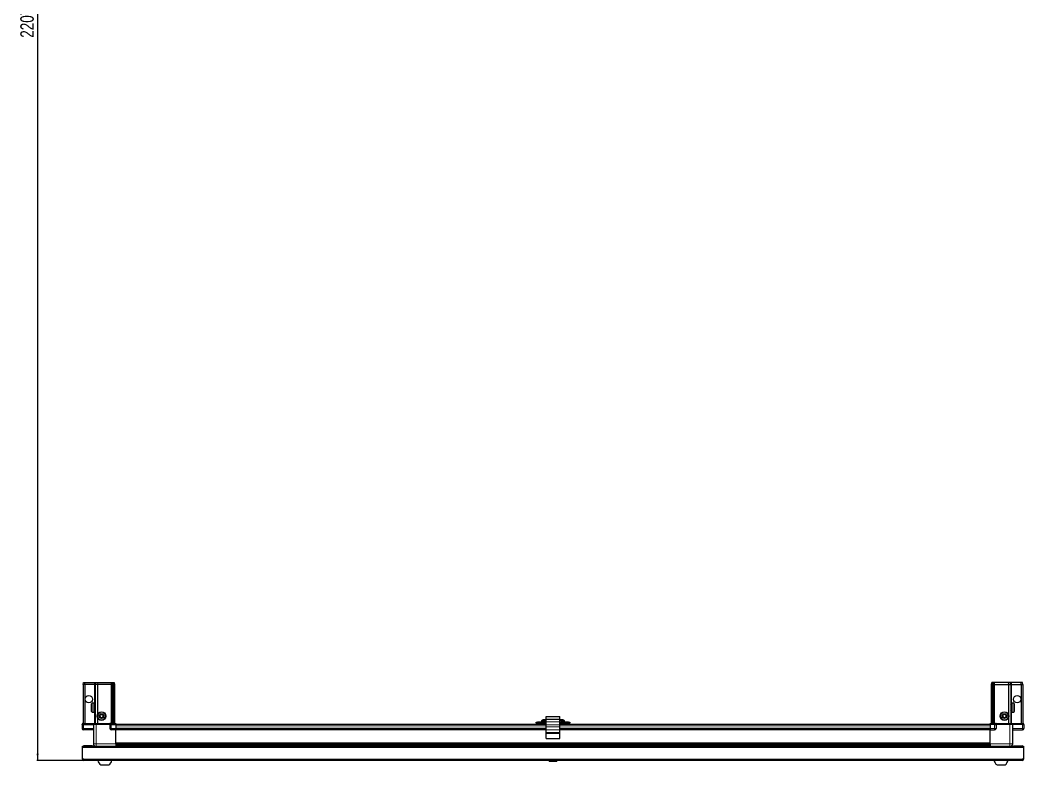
# Model space of a CAD drawing. Header units: millimetres. Extents: x 1219 to 6844, y -1844 to 1862.
# Drawn here: x 1283 to 2775, y -1844 to -737 of the extents above; entities that cross this region are included whole.
import ezdxf

# ---------------------------------------------------------------- set-up
doc = ezdxf.new("R2010")
doc.units = ezdxf.units.MM
doc.layers.add('FORMAT', color=7, linetype='Continuous')
doc.styles.add('SLDTEXTSTYLE0', font='TXT', dxfattribs={"width": 0.75})
doc.dimstyles.new('SLDDIMSTYLE0', dxfattribs={"dimtxt": 20, "dimasz": 10, "dimexe": 0, "dimexo": 0.0625, "dimgap": 5, "dimtad": 2, "dimdec": 1, "dimrnd": 1e-09, "dimzin": 12, "dimdsep": 46, "dimtxsty": 'SLDTEXTSTYLE0', "dimsah": 1, "dimcen": 0.09, "dimadec": 0, "dimazin": 3, "dimtfac": 1, "dimtofl": 0, "dimtmove": 0, "dimatfit": 3, "dimfxl": 0, "dimfrac": 2, "dimtolj": 1, "dimtzin": 12, "dimarcsym": 0})

# ---------------------------------------------------------------- blocks, each defined once
blk = doc.blocks.new('_D_10')
at = {"layer": 'FORMAT'}
for p, q in [((2068.9, 369.4), (1307.7, 369.4)), ((1308.7, 369.4), (1308.7, -1837.6)), ((1377.2, -1837.6), (1307.7, -1837.6))]:
    blk.add_line(p, q, dxfattribs=at)
for points in [[(1308.7, 369.4), (1307.1, 359.4), (1310.2, 359.4)], [(1308.7, -1837.6), (1310.2, -1827.6), (1307.1, -1827.6)]]:
    blk.add_solid(points, dxfattribs=at)
at = {"layer": 'FORMAT', "insert": (1282.9, -763.7), "char_height": 20, "attachment_point": 1, "rotation": 90, "style": 'SLDTEXTSTYLE0'}
blk.add_mtext('2207', dxfattribs=at)

msp = doc.modelspace()

# ---------------------------------------------------------------- linework, layer by layer
at = {"color": 7, "linetype": 'Continuous', "lineweight": 25}
for p, q in [((1376.16, -1724.64), (1376.96, -1721.64)), ((1378.66, -1724.64), (1376.16, -1724.64)), ((1376.16, -1724.64), (1376.16, -1782.94)), ((1376.96, -1721.64), (1378.81, -1721.64)), ((1378.66, -1724.64), (1378.81, -1721.64)), ((1393.16, -1724.64), (1378.66, -1724.64)), ((1378.66, -1724.64), (1378.66, -1782.94)), ((1378.81, -1721.64), (1393.16, -1721.64)), ((1393.16, -1721.64), (1394.96, -1721.64)), ((1394.16, -1724.64), (1393.16, -1724.64)), ((1394.16, -1724.64), (1394.96, -1721.64)), ((1397.66, -1724.64), (1394.16, -1724.64)), ((1394.16, -1724.64), (1394.16, -1782.94)), ((1394.96, -1721.64), (1397.99, -1721.64)), ((1397.99, -1721.64), (1397.66, -1724.64)), ((1418.16, -1724.64), (1397.66, -1724.64)), ((1397.66, -1724.64), (1397.66, -1769.14)), ((1397.99, -1721.64), (1418.16, -1721.64)), ((1418.16, -1721.64), (1419.96, -1721.64)), ((1419.16, -1724.64), (1418.16, -1724.64)), ((1419.96, -1721.64), (1419.16, -1724.64)), ((1419.16, -1724.64), (1419.16, -1782.94)), ((1420.16, -1724.64), (1419.16, -1724.64)), ((1419.96, -1721.64), (1420.7, -1721.64)), ((1420.7, -1721.64), (1420.16, -1724.64)), ((1420.16, -1724.64), (1420.16, -1782.94)), ((1421.66, -1724.64), (1420.16, -1724.64)), ((1420.7, -1721.64), (1421.2, -1721.64)), ((1421.2, -1721.64), (1421.66, -1724.64)), ((1421.2, -1721.64), (1422.35, -1721.64)), ((1421.66, -1724.64), (1421.66, -1782.94)), ((1423.16, -1724.64), (1421.66, -1724.64)), ((1422.35, -1721.64), (1423.16, -1724.64)), ((1423.16, -1724.64), (1423.16, -1782.94)), ((2726.96, -1721.64), (2726.16, -1724.64)), ((2726.16, -1724.64), (2727.66, -1724.64)), ((2726.16, -1724.64), (2726.16, -1782.94)), ((2728.11, -1721.64), (2726.96, -1721.64)), ((2728.11, -1721.64), (2727.66, -1724.64)), ((2727.66, -1724.64), (2729.16, -1724.64)), ((2727.66, -1724.64), (2727.66, -1782.94)), ((2728.61, -1721.64), (2728.11, -1721.64)), ((2728.61, -1721.64), (2729.16, -1724.64)), ((2729.35, -1721.64), (2728.61, -1721.64)), ((2729.16, -1724.64), (2729.16, -1782.94)), ((2729.16, -1724.64), (2730.16, -1724.64)), ((2729.35, -1721.64), (2730.16, -1724.64)), ((2731.16, -1721.64), (2729.35, -1721.64)), ((2730.16, -1724.64), (2730.16, -1782.94)), ((2730.16, -1724.64), (2731.16, -1724.64)), ((2751.32, -1721.64), (2731.16, -1721.64)), ((2731.16, -1724.64), (2751.66, -1724.64)), ((2751.32, -1721.64), (2751.66, -1724.64)), ((2754.35, -1721.64), (2751.32, -1721.64)), ((2751.66, -1724.64), (2751.66, -1769.14)), ((2751.66, -1724.64), (2755.16, -1724.64)), ((2755.16, -1724.64), (2754.35, -1721.64)), ((2756.16, -1721.64), (2754.35, -1721.64)), ((2755.16, -1724.64), (2755.16, -1782.94)), ((2755.16, -1724.64), (2756.16, -1724.64)), ((2770.5, -1721.64), (2756.16, -1721.64)), ((2756.16, -1724.64), (2770.66, -1724.64)), ((2770.66, -1724.64), (2770.5, -1721.64)), ((2772.35, -1721.64), (2770.5, -1721.64)), ((2770.66, -1724.64), (2773.16, -1724.64)), ((2770.66, -1724.64), (2770.66, -1782.94)), ((2773.16, -1724.64), (2772.35, -1721.64)), ((2773.16, -1724.64), (2773.16, -1782.94)), ((1388.96, -1764.84), (1388.96, -1753.44)), ((1392.16, -1752.64), (1389.76, -1752.64)), ((1392.16, -1752.64), (1392.16, -1752.65)), ((1392.16, -1752.65), (1392.66, -1752.65)), ((1392.16, -1752.84), (1392.66, -1752.84)), ((1392.16, -1752.84), (1392.16, -1753.06)), ((1392.16, -1753.06), (1392.66, -1753.06)), ((1392.16, -1753.63), (1392.66, -1753.63)), ((1392.16, -1753.63), (1392.16, -1754.06)), ((1392.16, -1754.06), (1392.66, -1754.06)), ((1392.16, -1754.97), (1392.66, -1754.97)), ((1392.16, -1754.97), (1392.16, -1755.56)), ((1392.16, -1755.56), (1392.66, -1755.56)), ((1392.16, -1756.71), (1392.66, -1756.71)), ((1392.16, -1756.71), (1392.16, -1757.41)), ((1392.16, -1757.41), (1392.66, -1757.41)), ((1392.16, -1758.69), (1392.66, -1758.69)), ((1392.16, -1758.69), (1392.16, -1759.43)), ((1392.16, -1758.84), (1392.66, -1758.84)), ((1392.16, -1759.34), (1392.66, -1759.34)), ((1392.16, -1759.43), (1392.66, -1759.43)), ((1392.66, -1752.84), (1392.66, -1752.65)), ((1392.66, -1753.06), (1392.66, -1752.84)), ((1392.66, -1753.63), (1392.66, -1753.06)), ((1392.66, -1754.06), (1392.66, -1753.63)), ((1392.66, -1754.97), (1392.66, -1754.06)), ((1392.76, -1754.74), (1392.66, -1754.74)), ((1392.66, -1755.56), (1392.66, -1754.97)), ((1392.66, -1756.71), (1392.66, -1755.56)), ((1392.66, -1757.41), (1392.66, -1756.71)), ((1392.66, -1758.69), (1392.66, -1757.41)), ((1392.66, -1758.84), (1392.66, -1758.69)), ((1392.66, -1759.43), (1392.66, -1759.34)), ((1392.66, -1760.72), (1392.66, -1759.43)), ((1392.76, -1763.54), (1392.76, -1754.74)), ((1393.64, -1755.84), (1393.16, -1755.14)), ((1393.16, -1763.14), (1393.16, -1755.14)), ((1394.12, -1755.14), (1393.64, -1755.84)), ((1393.64, -1762.45), (1393.64, -1755.84)), ((1394.16, -1755.14), (1394.12, -1755.14)), ((1394.12, -1763.14), (1394.12, -1755.14)), ((2755.19, -1755.14), (2755.16, -1755.14)), ((2755.67, -1755.84), (2755.19, -1755.14)), ((2755.19, -1755.14), (2755.19, -1763.14)), ((2756.16, -1755.14), (2755.67, -1755.84)), ((2755.67, -1755.84), (2755.67, -1762.45)), ((2756.16, -1755.14), (2756.16, -1763.14)), ((2756.66, -1754.74), (2756.56, -1754.74)), ((2756.56, -1754.74), (2756.56, -1763.54)), ((2759.56, -1752.64), (2756.66, -1752.64)), ((2757.16, -1752.64), (2756.66, -1752.64)), ((2756.66, -1752.64), (2756.66, -1752.69)), ((2756.66, -1752.69), (2756.66, -1752.98)), ((2757.16, -1752.69), (2756.66, -1752.69)), ((2757.16, -1752.98), (2756.66, -1752.98)), ((2756.66, -1752.98), (2756.66, -1753.25)), ((2757.16, -1753.25), (2756.66, -1753.25)), ((2756.66, -1753.25), (2756.66, -1753.92)), ((2757.16, -1753.92), (2756.66, -1753.92)), ((2756.66, -1753.92), (2756.66, -1754.39)), ((2756.66, -1754.39), (2756.66, -1755.36)), ((2757.16, -1754.39), (2756.66, -1754.39)), ((2757.16, -1755.36), (2756.66, -1755.36)), ((2756.66, -1755.36), (2756.66, -1755.99)), ((2756.66, -1755.99), (2756.66, -1757.18)), ((2757.16, -1755.99), (2756.66, -1755.99)), ((2757.16, -1757.18), (2756.66, -1757.18)), ((2756.66, -1757.18), (2756.66, -1757.82)), ((2757.16, -1757.82), (2756.66, -1757.82)), ((2756.66, -1757.9), (2756.66, -1759.19)), ((2757.16, -1757.9), (2756.66, -1757.9)), ((2757.16, -1759.19), (2756.66, -1759.19)), ((2757.16, -1759.68), (2756.66, -1759.68)), ((2756.66, -1759.68), (2756.66, -1759.93)), ((2756.66, -1759.93), (2756.66, -1761.2)), ((2757.16, -1759.93), (2756.66, -1759.93)), ((2757.16, -1752.69), (2757.16, -1752.64)), ((2757.16, -1753.25), (2757.16, -1752.98)), ((2757.16, -1754.39), (2757.16, -1753.92)), ((2757.16, -1755.99), (2757.16, -1755.36)), ((2757.16, -1757.9), (2757.16, -1757.18)), ((2757.16, -1759.93), (2757.16, -1759.19)), ((2760.36, -1753.44), (2760.36, -1764.84)), ((1389.76, -1765.64), (1392.16, -1765.64)), ((1392.16, -1760.72), (1392.66, -1760.72)), ((1392.16, -1760.72), (1392.16, -1761.42)), ((1392.16, -1761.42), (1392.66, -1761.42)), ((1392.16, -1762.59), (1392.66, -1762.59)), ((1392.16, -1762.59), (1392.16, -1763.19)), ((1392.16, -1763.19), (1392.66, -1763.19)), ((1392.16, -1764.12), (1392.66, -1764.12)), ((1392.16, -1764.12), (1392.16, -1764.57)), ((1392.16, -1764.57), (1392.66, -1764.57)), ((1392.16, -1765.17), (1392.66, -1765.17)), ((1392.16, -1765.17), (1392.16, -1765.41)), ((1392.16, -1765.41), (1392.66, -1765.41)), ((1392.16, -1765.63), (1392.66, -1765.63)), ((1392.16, -1765.63), (1392.16, -1765.64)), ((1392.16, -1765.64), (1392.66, -1765.64)), ((1392.66, -1761.42), (1392.66, -1760.72)), ((1392.66, -1762.59), (1392.66, -1761.42)), ((1392.66, -1763.19), (1392.66, -1762.59)), ((1392.66, -1764.12), (1392.66, -1763.19)), ((1392.66, -1763.54), (1392.76, -1763.54)), ((1392.66, -1764.57), (1392.66, -1764.12)), ((1392.66, -1765.17), (1392.66, -1764.57)), ((1392.66, -1765.41), (1392.66, -1765.17)), ((1392.66, -1765.63), (1392.66, -1765.41)), ((1392.66, -1765.64), (1392.66, -1765.63)), ((1393.16, -1763.14), (1393.64, -1762.45)), ((1393.64, -1762.45), (1394.12, -1763.14)), ((1394.12, -1763.14), (1394.16, -1763.14)), ((1397.66, -1774.14), (1397.66, -1782.94)), ((2064.66, -1772.29), (2084.66, -1772.29)), ((2064.66, -1776.29), (2064.66, -1772.29)), ((2084.66, -1776.29), (2084.66, -1772.29)), ((2751.66, -1774.14), (2751.66, -1782.94)), ((2755.16, -1763.14), (2755.19, -1763.14)), ((2755.19, -1763.14), (2755.67, -1762.45)), ((2755.67, -1762.45), (2756.16, -1763.14)), ((2756.56, -1763.54), (2756.66, -1763.54)), ((2757.16, -1761.2), (2756.66, -1761.2)), ((2756.66, -1761.2), (2756.66, -1761.89)), ((2756.66, -1761.89), (2756.66, -1763.01)), ((2757.16, -1761.89), (2756.66, -1761.89)), ((2757.16, -1763.01), (2756.66, -1763.01)), ((2756.66, -1763.01), (2756.66, -1763.57)), ((2756.66, -1763.57), (2756.66, -1764.43)), ((2757.16, -1763.57), (2756.66, -1763.57)), ((2757.16, -1764.43), (2756.66, -1764.43)), ((2756.66, -1764.43), (2756.66, -1764.83)), ((2756.66, -1764.83), (2756.66, -1765.34)), ((2757.16, -1764.83), (2756.66, -1764.83)), ((2757.16, -1765.34), (2756.66, -1765.34)), ((2756.66, -1765.34), (2756.66, -1765.52)), ((2756.66, -1765.52), (2756.66, -1765.64)), ((2757.16, -1765.52), (2756.66, -1765.52)), ((2756.66, -1765.64), (2759.56, -1765.64)), ((2757.16, -1761.89), (2757.16, -1761.2)), ((2757.16, -1763.57), (2757.16, -1763.01)), ((2757.16, -1764.83), (2757.16, -1764.43)), ((2757.16, -1765.52), (2757.16, -1765.34)), ((1375.16, -1782.94), (1374.66, -1783.81)), ((1374.66, -1784.14), (1374.66, -1783.81)), ((1374.66, -1784.14), (1376.66, -1784.14)), ((1374.66, -1784.14), (1374.66, -1790.14)), ((1376.66, -1782.94), (1375.16, -1782.94)), ((1376.66, -1782.94), (1391.46, -1782.94)), ((1391.46, -1784.14), (1376.66, -1784.14)), ((1376.66, -1784.14), (1391.46, -1784.14)), ((1391.46, -1782.94), (1391.66, -1782.94)), ((1391.66, -1784.14), (1391.46, -1784.14)), ((1391.66, -1784.14), (1391.66, -1782.94)), ((1391.66, -1782.94), (1395.66, -1782.94)), ((1395.66, -1784.14), (1391.66, -1784.14)), ((1391.66, -1784.14), (1391.66, -1813.14)), ((1395.66, -1782.94), (1415.96, -1782.94)), ((1415.96, -1784.14), (1395.66, -1784.14)), ((1415.96, -1782.94), (1416.16, -1782.94)), ((1416.16, -1784.14), (1415.96, -1784.14)), ((1416.16, -1784.14), (1416.16, -1782.94)), ((1416.83, -1782.94), (1416.16, -1782.94)), ((1416.16, -1784.14), (1418.16, -1784.14)), ((1416.16, -1784.14), (1416.16, -1790.14)), ((1416.83, -1782.94), (1424.66, -1782.94)), ((1424.66, -1783.81), (1418.16, -1783.81)), ((1424.66, -1784.14), (1418.16, -1784.14)), ((1418.16, -1784.14), (1424.66, -1784.14)), ((1424.66, -1782.94), (1424.66, -1783.81)), ((1424.66, -1783.81), (1424.66, -1783.81)), ((1424.66, -1784.14), (1424.66, -1783.81)), ((1424.66, -1784.14), (1424.66, -1784.14)), ((1424.66, -1784.14), (1424.66, -1790.14)), ((2064.66, -1784.29), (1424.66, -1784.29)), ((1424.66, -1790.14), (1424.66, -1792.14)), ((2049.66, -1782.29), (2049.66, -1780.79)), ((2049.66, -1780.79), (2051.66, -1780.79)), ((2051.66, -1782.29), (2049.66, -1782.29)), ((2051.66, -1780.79), (2051.66, -1782.29)), ((2062.91, -1780.79), (2051.66, -1780.79)), ((2062.91, -1782.29), (2051.66, -1782.29)), ((2057.41, -1778.89), (2057.41, -1780.79)), ((2059.66, -1782.29), (2059.66, -1784.29)), ((2062.91, -1782.29), (2062.91, -1780.79)), ((2062.91, -1780.79), (2064.66, -1780.79)), ((2064.66, -1782.29), (2062.91, -1782.29)), ((2063.33, -1777.31), (2063.33, -1777.31)), ((2064.66, -1776.29), (2084.66, -1776.29)), ((2064.66, -1780.28), (2064.66, -1776.29)), ((2064.66, -1784.6), (2064.66, -1780.28)), ((2064.66, -1787.83), (2064.66, -1784.6)), ((2064.66, -1792.15), (2064.66, -1787.83)), ((2084.66, -1780.28), (2084.66, -1776.29)), ((2084.66, -1784.6), (2084.66, -1780.28)), ((2084.66, -1780.79), (2086.41, -1780.79)), ((2086.41, -1782.29), (2084.66, -1782.29)), ((2724.66, -1784.29), (2084.66, -1784.29)), ((2084.66, -1787.83), (2084.66, -1784.6)), ((2084.66, -1792.15), (2084.66, -1787.83)), ((2086.41, -1780.79), (2086.41, -1782.29)), ((2097.66, -1780.79), (2086.41, -1780.79)), ((2097.66, -1782.29), (2086.41, -1782.29)), ((2088.33, -1777.31), (2088.33, -1777.31)), ((2089.66, -1784.29), (2089.66, -1782.29)), ((2091.91, -1780.79), (2091.91, -1778.89)), ((2097.66, -1782.29), (2097.66, -1780.79)), ((2097.66, -1780.79), (2099.66, -1780.79)), ((2099.66, -1782.29), (2097.66, -1782.29)), ((2099.66, -1780.79), (2099.66, -1782.29)), ((2724.66, -1782.94), (2732.48, -1782.94)), ((2724.66, -1783.81), (2724.66, -1782.94)), ((2724.66, -1784.14), (2724.66, -1783.81)), ((2731.16, -1783.81), (2724.66, -1783.81)), ((2731.16, -1784.14), (2724.66, -1784.14)), ((2724.66, -1784.14), (2724.66, -1790.14)), ((2724.66, -1790.14), (2724.66, -1792.14)), ((2731.16, -1784.14), (2733.16, -1784.14)), ((2733.16, -1784.14), (2731.16, -1784.14)), ((2733.16, -1782.94), (2732.48, -1782.94)), ((2733.16, -1784.14), (2733.16, -1782.94)), ((2733.16, -1782.94), (2733.36, -1782.94)), ((2733.36, -1784.14), (2733.16, -1784.14)), ((2733.16, -1784.14), (2733.16, -1790.14)), ((2733.36, -1782.94), (2753.66, -1782.94)), ((2753.66, -1784.14), (2733.36, -1784.14)), ((2753.66, -1782.94), (2757.66, -1782.94)), ((2757.66, -1784.14), (2753.66, -1784.14)), ((2757.66, -1784.14), (2757.66, -1782.94)), ((2757.66, -1782.94), (2757.86, -1782.94)), ((2757.86, -1784.14), (2757.66, -1784.14)), ((2757.66, -1784.14), (2757.66, -1813.14)), ((2757.86, -1782.94), (2772.66, -1782.94)), ((2772.66, -1784.14), (2757.86, -1784.14)), ((2774.16, -1782.94), (2772.66, -1782.94)), ((2772.66, -1784.14), (2774.66, -1784.14)), ((2774.66, -1783.81), (2774.16, -1782.94)), ((2774.66, -1783.81), (2774.16, -1782.94)), ((2774.66, -1784.14), (2774.66, -1783.81)), ((2774.66, -1784.14), (2774.66, -1783.81)), ((2774.66, -1784.14), (2774.66, -1784.14)), ((2774.66, -1784.14), (2774.66, -1790.14)), ((1391.66, -1792.14), (1376.66, -1792.14)), ((1424.66, -1792.14), (1418.16, -1792.14)), ((2064.66, -1791.49), (1424.66, -1791.49)), ((1424.66, -1813.14), (1424.66, -1792.14)), ((2064.66, -1795.93), (2064.66, -1792.15)), ((2064.66, -1797.37), (2064.66, -1795.93)), ((2064.66, -1805.09), (2064.66, -1797.37)), ((2064.66, -1805.09), (2084.66, -1805.09)), ((2724.66, -1791.49), (2084.66, -1791.49)), ((2084.66, -1795.93), (2084.66, -1792.15)), ((2084.66, -1797.37), (2084.66, -1795.93)), ((2084.66, -1805.09), (2084.66, -1797.37)), ((2724.66, -1792.14), (2731.16, -1792.14)), ((2724.66, -1813.14), (2724.66, -1792.14)), ((2757.66, -1792.14), (2772.66, -1792.14)), ((1375.16, -1816.14), (2774.16, -1816.14)), ((1375.16, -1818.24), (1375.16, -1816.14)), ((1375.16, -1835.54), (1375.16, -1818.24)), ((1390.16, -1816.04), (1377.26, -1816.04)), ((1390.16, -1816.04), (1390.16, -1816.14)), ((1424.66, -1814.17), (2724.66, -1814.17)), ((1424.66, -1814.2), (2724.66, -1814.2)), ((1448.53, -1815.99), (1424.66, -1815.99)), ((1443.16, -1816.14), (1443.16, -1815.99)), ((1443.2, -1816.14), (1443.2, -1815.99)), ((1443.47, -1816.14), (1443.47, -1815.99)), ((1443.73, -1816.14), (1443.73, -1815.99)), ((1444.38, -1816.14), (1444.38, -1815.99)), ((1444.84, -1816.14), (1444.84, -1815.99)), ((1445.81, -1816.14), (1445.81, -1815.99)), ((1446.43, -1816.14), (1446.43, -1815.99)), ((1447.62, -1816.14), (1447.62, -1815.99)), ((1448.28, -1816.14), (1448.28, -1815.99)), ((1448.33, -1816.14), (1448.33, -1815.99)), ((1449.62, -1815.99), (1448.53, -1815.99)), ((1450.35, -1815.99), (1449.62, -1815.99)), ((1449.62, -1816.14), (1449.62, -1815.99)), ((1449.62, -1815.99), (1449.62, -1815.99)), ((1449.63, -1816.14), (1449.63, -1815.99)), ((1450.13, -1816.14), (1450.13, -1815.99)), ((1450.36, -1815.99), (1450.35, -1815.99)), ((1450.36, -1816.14), (1450.36, -1815.99)), ((1450.78, -1815.99), (1450.36, -1815.99)), ((2698.53, -1815.99), (1450.78, -1815.99)), ((1451.63, -1816.14), (1451.63, -1815.99)), ((1452.32, -1816.14), (1452.32, -1815.99)), ((1453.45, -1816.14), (1453.45, -1815.99)), ((1454.02, -1816.14), (1454.02, -1815.99)), ((1454.9, -1816.14), (1454.9, -1815.99)), ((1455.3, -1816.14), (1455.3, -1815.99)), ((1455.83, -1816.14), (1455.83, -1815.99)), ((1456.02, -1816.14), (1456.02, -1815.99)), ((1456.16, -1816.14), (1456.16, -1815.99)), ((2693.16, -1816.14), (2693.16, -1815.99)), ((2693.33, -1816.14), (2693.33, -1815.99)), ((2693.54, -1816.14), (2693.54, -1815.99)), ((2694.1, -1816.14), (2694.1, -1815.99)), ((2694.52, -1816.14), (2694.52, -1815.99)), ((2695.42, -1816.14), (2695.42, -1815.99)), ((2696, -1816.14), (2696, -1815.99)), ((2697.15, -1816.14), (2697.15, -1815.99)), ((2697.84, -1816.14), (2697.84, -1815.99)), ((2699.12, -1815.99), (2698.53, -1815.99)), ((2699.12, -1816.14), (2699.12, -1815.99)), ((2699.13, -1815.99), (2699.12, -1815.99)), ((2699.86, -1815.99), (2699.13, -1815.99)), ((2699.29, -1816.14), (2699.29, -1815.99)), ((2699.79, -1816.14), (2699.79, -1815.99)), ((2699.86, -1816.14), (2699.86, -1815.99)), ((2700.78, -1815.99), (2699.86, -1815.99)), ((2699.86, -1815.99), (2699.86, -1815.99)), ((2724.66, -1815.99), (2700.78, -1815.99)), ((2701.15, -1816.14), (2701.15, -1815.99)), ((2701.86, -1816.14), (2701.86, -1815.99)), ((2703.03, -1816.14), (2703.03, -1815.99)), ((2703.64, -1816.14), (2703.64, -1815.99)), ((2704.58, -1816.14), (2704.58, -1815.99)), ((2705.03, -1816.14), (2705.03, -1815.99)), ((2705.65, -1816.14), (2705.65, -1815.99)), ((2705.9, -1816.14), (2705.9, -1815.99)), ((2706.14, -1816.14), (2706.14, -1815.99)), ((2706.15, -1816.14), (2706.15, -1815.99)), ((2759.16, -1816.04), (2759.16, -1816.14)), ((2759.16, -1816.04), (2772.06, -1816.04)), ((2774.16, -1816.14), (2774.16, -1818.24)), ((2774.16, -1818.24), (2774.16, -1835.54)), ((1377.26, -1835.54), (1375.16, -1835.54)), ((1377.26, -1835.54), (1377.26, -1837.64)), ((2772.06, -1837.64), (1377.26, -1837.64)), ((1402.66, -1844.24), (1414.66, -1844.24)), ((2069.86, -1837.64), (2068.87, -1838.63)), ((2068.87, -1838.63), (2068.87, -1839.14)), ((2080.44, -1838.63), (2068.87, -1838.63)), ((2080.44, -1839.14), (2068.87, -1839.14)), ((2080.44, -1838.63), (2079.46, -1837.64)), ((2080.44, -1839.14), (2080.44, -1838.63)), ((2734.66, -1844.24), (2746.66, -1844.24)), ((2774.16, -1835.54), (2772.06, -1835.54)), ((2772.06, -1837.64), (2772.06, -1835.54))]:
    msp.add_line(p, q, dxfattribs=at)
at = {"color": 8, "linetype": 'Continuous', "lineweight": 18}
for p, q in [((1393.16, -1724.64), (1393.16, -1721.64)), ((1393.16, -1724.64), (1393.16, -1755.14)), ((1418.16, -1721.64), (1418.16, -1724.64)), ((1418.16, -1724.64), (1418.16, -1782.94)), ((2731.16, -1721.64), (2731.16, -1724.64)), ((2731.16, -1724.64), (2731.16, -1782.94)), ((2756.16, -1724.64), (2756.16, -1721.64)), ((2756.16, -1724.64), (2756.16, -1755.14)), ((1389.76, -1765.64), (1389.76, -1752.64)), ((2759.56, -1752.64), (2759.56, -1765.64)), ((1393.16, -1763.14), (1393.16, -1782.94)), ((2756.16, -1763.14), (2756.16, -1782.94)), ((1374.66, -1790.14), (1376.66, -1790.14)), ((1376.66, -1784.14), (1376.66, -1782.94)), ((1376.66, -1784.14), (1376.66, -1790.14)), ((1376.66, -1790.14), (1391.66, -1790.14)), ((1376.66, -1792.14), (1376.66, -1790.14)), ((1391.46, -1784.14), (1391.46, -1782.94)), ((1395.66, -1784.14), (1395.66, -1782.94)), ((1395.66, -1784.14), (1395.66, -1813.14)), ((1415.96, -1784.14), (1415.96, -1782.94)), ((1416.16, -1790.14), (1418.16, -1790.14)), ((1418.16, -1784.14), (1418.16, -1783.81)), ((1418.16, -1784.14), (1418.16, -1790.14)), ((1418.16, -1790.14), (1424.66, -1790.14)), ((1418.16, -1790.14), (1418.16, -1792.14)), ((1424.66, -1784.14), (1424.66, -1783.81)), ((2064.66, -1786.29), (1424.66, -1786.29)), ((2064.66, -1789.49), (1424.66, -1789.49)), ((2057.41, -1778.89), (2062.16, -1778.89)), ((2057.6, -1778.52), (2062.16, -1778.52)), ((2062.16, -1778.52), (2064.66, -1778.52)), ((2062.16, -1778.89), (2064.66, -1778.89)), ((2064.66, -1780.28), (2084.66, -1780.28)), ((2064.66, -1784.6), (2084.66, -1784.6)), ((2064.66, -1787.83), (2084.66, -1787.83)), ((2084.66, -1778.52), (2087.16, -1778.52)), ((2084.66, -1778.89), (2087.16, -1778.89)), ((2724.66, -1786.29), (2084.66, -1786.29)), ((2724.66, -1789.49), (2084.66, -1789.49)), ((2087.16, -1778.52), (2091.71, -1778.52)), ((2087.16, -1778.89), (2091.91, -1778.89)), ((2731.16, -1790.14), (2724.66, -1790.14)), ((2731.16, -1784.14), (2731.16, -1783.81)), ((2731.16, -1784.14), (2731.16, -1790.14)), ((2733.16, -1790.14), (2731.16, -1790.14)), ((2731.16, -1790.14), (2731.16, -1792.14)), ((2733.36, -1782.94), (2733.36, -1784.14)), ((2753.66, -1784.14), (2753.66, -1782.94)), ((2753.66, -1784.14), (2753.66, -1813.14)), ((2772.66, -1790.14), (2757.66, -1790.14)), ((2757.86, -1782.94), (2757.86, -1784.14)), ((2772.66, -1784.14), (2772.66, -1782.94)), ((2772.66, -1784.14), (2772.66, -1790.14)), ((2774.66, -1790.14), (2772.66, -1790.14)), ((2772.66, -1792.14), (2772.66, -1790.14)), ((2064.66, -1792.14), (1424.66, -1792.14)), ((2064.66, -1792.15), (2084.66, -1792.15)), ((2064.66, -1795.93), (2084.66, -1795.93)), ((2064.66, -1797.37), (2084.66, -1797.37)), ((2724.66, -1792.14), (2084.66, -1792.14)), ((2774.16, -1818.24), (1375.16, -1818.24)), ((1377.26, -1816.14), (1377.26, -1816.04)), ((1395.66, -1813.14), (1424.66, -1813.14)), ((1424.66, -1811.55), (2724.66, -1811.55)), ((2724.66, -1812.96), (1424.66, -1812.96)), ((1424.66, -1815.41), (2724.66, -1815.41)), ((2753.66, -1813.14), (2724.66, -1813.14)), ((2772.06, -1816.14), (2772.06, -1816.04)), ((2772.06, -1835.54), (1377.26, -1835.54))]:
    msp.add_line(p, q, dxfattribs=at)
at = {"color": 7, "linetype": 'Continuous', "lineweight": 25, "flags": 128}
for points in [[(2064.66, -1777.5), (2064.65, -1777.49), (2064.33, -1777.4)], [(2085.01, -1777.39), (2084.69, -1777.49), (2084.66, -1777.5)], [(1377.26, -1816.04), (1376.85, -1816.09), (1376.62, -1816.14)], [(2772.7, -1816.14), (2772.47, -1816.09), (2772.06, -1816.04)]]:
    msp.add_lwpolyline(points, dxfattribs=at)
at = {"color": 7, "linetype": 'Continuous', "lineweight": 25}
for centre, radius in [((1384.66, -1746.64), 5.5), ((2764.66, -1746.64), 5.5), ((1403.66, -1771.64), 6.5), ((1403.66, -1771.64), 3.46), ((2745.66, -1771.64), 6.5), ((2745.66, -1771.64), 3.46)]:
    msp.add_circle(centre, radius, dxfattribs=at)
at = {"color": 8, "linetype": 'Continuous', "lineweight": 18}
for centre in [(1403.66, -1771.64), (2745.66, -1771.64)]:
    msp.add_circle(centre, 5.7, dxfattribs=at)
at = {"color": 7, "linetype": 'Continuous', "lineweight": 25}
for centre, radius, start, end in [((1389.76, -1753.44), 0.8, 90, 180), ((1393.16, -1754.74), 0.4, 180, 270), ((2756.16, -1754.74), 0.4, 270, 360), ((2759.56, -1753.44), 0.8, 0, 90), ((1389.76, -1764.84), 0.8, 180, 270), ((1393.16, -1763.54), 0.4, 90, 180), ((1403.66, -1771.64), 2.5, 147.37605, 207.37605), ((1403.66, -1771.64), 2.5, 207.37605, 267.37605), ((1403.66, -1771.64), 2.5, 87.37605, 147.37605), ((1403.66, -1771.64), 2.5, 267.37605, 327.37605), ((1403.66, -1771.64), 2.5, 27.37605, 87.37605), ((1403.66, -1771.64), 2.5, 327.37605, 27.37605), ((2745.66, -1771.64), 2.5, 134.67671, 194.67671), ((2745.66, -1771.64), 2.5, 194.67671, 254.67671), ((2745.66, -1771.64), 2.5, 74.67671, 134.67671), ((2745.66, -1771.64), 2.5, 254.67671, 314.67671), ((2745.66, -1771.64), 2.5, 14.67671, 74.67671), ((2745.66, -1771.64), 2.5, 314.67671, 14.67671), ((2756.16, -1763.54), 0.4, 0, 90), ((2759.56, -1764.84), 0.8, 270, 360), ((1376.66, -1790.14), 2, 180, 270), ((1418.16, -1790.14), 2, 180, 270), ((2057.86, -1778.89), 0.45, 124.71791, 180), ((2062.16, -1785.09), 8, 105.59831, 124.71791), ((2087.16, -1785.09), 8, 55.28209, 74.20809), ((2091.46, -1778.89), 0.45, 0, 55.28209), ((2731.16, -1790.14), 2, 270, 0), ((2772.66, -1790.14), 2, 270, 0), ((1377.26, -1835.54), 2.1, 180, 270), ((1377.26, -1835.54), 0.6, 180, 270), ((1409.68, -1834.62), 11.91, 194.70035, 233.8734), ((1407.63, -1834.62), 11.91, 306.1266, 345.29965), ((2741.68, -1834.62), 11.91, 194.70035, 233.8734), ((2739.63, -1834.62), 11.91, 306.1266, 345.29965), ((2772.06, -1835.54), 2.1, 270, 0), ((2772.06, -1835.54), 0.6, 270, 0)]:
    msp.add_arc(centre, radius, start, end, dxfattribs=at)
for centre, start_param, end_param in [((1418.16, -1780.35), 2.4188584, 3.1415927), ((2731.16, -1780.35), 3.1415927, 3.8643269)]:
    msp.add_ellipse(centre, major_axis=(0, 3.46), ratio=0.5773503, start_param=start_param, end_param=end_param, dxfattribs=at)
for points, knots in [([(1400.77, -1771.51), (1401.05, -1771.08), (1401.57, -1770.27), (1402.09, -1769.46), (1402.33, -1769.08)], [0, 0, 0, 0, 0.5346859, 1, 1, 1, 1]), ([(1402.1, -1774.08), (1402.04, -1773.96), (1401.77, -1773.43), (1401.31, -1772.55), (1400.93, -1771.82), (1400.77, -1771.51)], [0, 0, 0, 0, 0.1331247, 0.6370994, 1, 1, 1, 1]), ([(1404.98, -1774.21), (1404.47, -1774.18), (1403.51, -1774.14), (1402.55, -1774.1), (1402.1, -1774.08)], [0, 0, 0, 0, 0.5346859, 1, 1, 1, 1]), ([(1402.33, -1769.08), (1402.85, -1769.1), (1403.81, -1769.15), (1404.77, -1769.19), (1405.21, -1769.21)], [0, 0, 0, 0, 0.5346859, 1, 1, 1, 1]), ([(1406.54, -1771.78), (1406.26, -1772.21), (1405.74, -1773.02), (1405.23, -1773.83), (1404.98, -1774.21)], [0, 0, 0, 0, 0.5346859, 1, 1, 1, 1]), ([(1405.21, -1769.21), (1405.37, -1769.52), (1405.75, -1770.25), (1406.21, -1771.13), (1406.48, -1771.67), (1406.54, -1771.78)], [0, 0, 0, 0, 0.36290056, 0.86687533, 1, 1, 1, 1]), ([(2742.87, -1770.88), (2743.24, -1770.52), (2743.93, -1769.84), (2744.61, -1769.17), (2744.93, -1768.85)], [0, 0, 0, 0, 0.53468586, 1, 1, 1, 1]), ([(2743.6, -1773.67), (2743.52, -1773.34), (2743.31, -1772.54), (2743.06, -1771.58), (2742.9, -1771), (2742.87, -1770.88)], [0, 0, 0, 0, 0.3629006, 0.8668753, 1, 1, 1, 1]), ([(2746.39, -1774.44), (2745.89, -1774.3), (2744.96, -1774.05), (2744.04, -1773.79), (2743.6, -1773.67)], [0, 0, 0, 0, 0.5346859, 1, 1, 1, 1]), ([(2744.93, -1768.85), (2745.42, -1768.99), (2746.35, -1769.24), (2747.28, -1769.5), (2747.71, -1769.62)], [0, 0, 0, 0, 0.5346859, 1, 1, 1, 1]), ([(2748.44, -1772.41), (2748.07, -1772.77), (2747.39, -1773.45), (2746.71, -1774.12), (2746.39, -1774.44)], [0, 0, 0, 0, 0.5346859, 1, 1, 1, 1]), ([(2747.71, -1769.62), (2747.74, -1769.74), (2747.89, -1770.31), (2748.15, -1771.28), (2748.35, -1772.07), (2748.44, -1772.41)], [0, 0, 0, 0, 0.1331247, 0.6370994, 1, 1, 1, 1]), ([(2064.41, -1777.42), (2064.41, -1777.42), (2064.4, -1777.42), (2064.38, -1777.41), (2064.26, -1777.38), (2063.99, -1777.31), (2063.69, -1777.25), (2063.46, -1777.23), (2063.32, -1777.25), (2063.33, -1777.31), (2063.34, -1777.38), (2063.33, -1777.4), (2063.31, -1777.41), (2063.29, -1777.42), (2063.28, -1777.42), (2063.25, -1777.42), (2063.2, -1777.41), (2062.99, -1777.35), (2062.73, -1777.29), (2062.37, -1777.24), (2062.05, -1777.23), (2061.67, -1777.27), (2061.37, -1777.34), (2061.14, -1777.4), (2061.07, -1777.41), (2061.05, -1777.42), (2061.03, -1777.42), (2061.01, -1777.42), (2060.99, -1777.41), (2060.97, -1777.36), (2061, -1777.29), (2060.96, -1777.24), (2060.76, -1777.24), (2060.46, -1777.28), (2060.17, -1777.35), (2059.96, -1777.4), (2059.92, -1777.41), (2059.92, -1777.41)], [0, 0, 0, 0, 0.0028392, 0.0068323, 0.0178959, 0.0673466, 0.1262697, 0.1635381, 0.201111, 0.28293, 0.3109228, 0.3249617, 0.3307219, 0.3335843, 0.3364739, 0.3389857, 0.3437038, 0.3589427, 0.4317291, 0.4788261, 0.5135617, 0.5573693, 0.6405693, 0.6613161, 0.6651121, 0.6689448, 0.6715022, 0.6740537, 0.6785011, 0.6922047, 0.7560162, 0.8203204, 0.8585349, 0.9111231, 0.9690933, 0.9981781, 1, 1, 1, 1]), ([(2089.41, -1777.42), (2089.41, -1777.42), (2089.4, -1777.42), (2089.38, -1777.41), (2089.26, -1777.38), (2088.99, -1777.31), (2088.69, -1777.25), (2088.46, -1777.23), (2088.32, -1777.25), (2088.33, -1777.31), (2088.34, -1777.38), (2088.33, -1777.4), (2088.31, -1777.41), (2088.29, -1777.42), (2088.28, -1777.42), (2088.25, -1777.42), (2088.2, -1777.41), (2087.99, -1777.35), (2087.73, -1777.29), (2087.37, -1777.24), (2087.05, -1777.23), (2086.67, -1777.27), (2086.37, -1777.34), (2086.14, -1777.4), (2086.07, -1777.41), (2086.05, -1777.42), (2086.03, -1777.42), (2086.01, -1777.42), (2085.99, -1777.41), (2085.97, -1777.36), (2086, -1777.29), (2085.96, -1777.24), (2085.76, -1777.24), (2085.46, -1777.28), (2085.17, -1777.35), (2084.96, -1777.4), (2084.92, -1777.41), (2084.92, -1777.41)], [0, 0, 0, 0, 0.00283921, 0.0068323, 0.01789585, 0.06734662, 0.12626967, 0.16353806, 0.20111101, 0.28293001, 0.31092277, 0.32496165, 0.3307219, 0.33358425, 0.33647394, 0.33898567, 0.34370382, 0.3589427, 0.43172906, 0.47882611, 0.51356171, 0.55736927, 0.64056926, 0.6613161, 0.66511205, 0.66894485, 0.6715022, 0.67405368, 0.67850111, 0.69220472, 0.7560162, 0.82032044, 0.85853495, 0.91112312, 0.96909331, 0.99817811, 1, 1, 1, 1]), ([(1391.66, -1813.14), (1391.7, -1813.58), (1391.78, -1814.26), (1392.21, -1815.08), (1392.67, -1815.63), (1393.07, -1815.99), (1393.33, -1816.12), (1393.38, -1816.14)], [0, 0, 0, 0, 0.36301846, 0.55843766, 0.75800394, 0.95757021, 1, 1, 1, 1]), ([(1424.66, -1813.14), (1424.66, -1813.54), (1424.66, -1814.33), (1424.66, -1815.35), (1424.66, -1815.98), (1424.66, -1816.13), (1424.66, -1816.14)], [0, 0, 0, 0, 0.3255201, 0.6510403, 0.9765604, 1, 1, 1, 1]), ([(2724.66, -1813.14), (2724.66, -1813.54), (2724.66, -1814.33), (2724.66, -1815.35), (2724.66, -1815.98), (2724.66, -1816.13), (2724.66, -1816.14)], [0, 0, 0, 0, 0.3255201, 0.6510403, 0.9765604, 1, 1, 1, 1]), ([(2757.66, -1813.14), (2757.61, -1813.58), (2757.54, -1814.26), (2757.1, -1815.08), (2756.65, -1815.63), (2756.24, -1815.99), (2755.98, -1816.12), (2755.94, -1816.14)], [0, 0, 0, 0, 0.36301846, 0.55843766, 0.75800394, 0.95757021, 1, 1, 1, 1])]:
    msp.add_open_spline(points, degree=3, knots=knots, dxfattribs=at)
at = {"color": 8, "linetype": 'Continuous', "lineweight": 18}
for points in [[(1391.66, -1813.14), (1391.72, -1813.14), (1391.84, -1813.14), (1392.76, -1813.14), (1394.08, -1813.14), (1395.13, -1813.14), (1395.66, -1813.14)], [(2757.66, -1813.14), (2757.6, -1813.14), (2757.48, -1813.14), (2756.55, -1813.14), (2755.23, -1813.14), (2754.18, -1813.14), (2753.66, -1813.14)]]:
    msp.add_open_spline(points, degree=3, dxfattribs=at)
for points, knots in [([(1395.66, -1813.14), (1395.66, -1813.58), (1395.66, -1814.26), (1395.66, -1815.08), (1395.66, -1815.63), (1395.66, -1815.99), (1395.66, -1816.12), (1395.66, -1816.14)], [0, 0, 0, 0, 0.3630185, 0.5584377, 0.7580039, 0.9575702, 1, 1, 1, 1]), ([(2753.66, -1813.14), (2753.66, -1813.58), (2753.66, -1814.26), (2753.66, -1815.08), (2753.66, -1815.63), (2753.66, -1815.99), (2753.66, -1816.12), (2753.66, -1816.14)], [0, 0, 0, 0, 0.36301846, 0.55843766, 0.75800394, 0.95757021, 1, 1, 1, 1])]:
    msp.add_open_spline(points, degree=3, knots=knots, dxfattribs=at)

# ---------------------------------------------------------------- dimensions: what is measured, and where the dimension line sits
at = {"layer": 'FORMAT'}
dim = msp.add_linear_dim(base=(1308.66, -1837.64), p1=(2068.87, 369.36), p2=(1377.26, -1837.64), angle=90, dimstyle='SLDDIMSTYLE0', dxfattribs=at)
dim.commit()
dim.dimension.update_dxf_attribs({"geometry": '_D_10', "text_midpoint": (1308.66, -734.14), "dimtype": 160})

doc.saveas('drawing.dxf')
